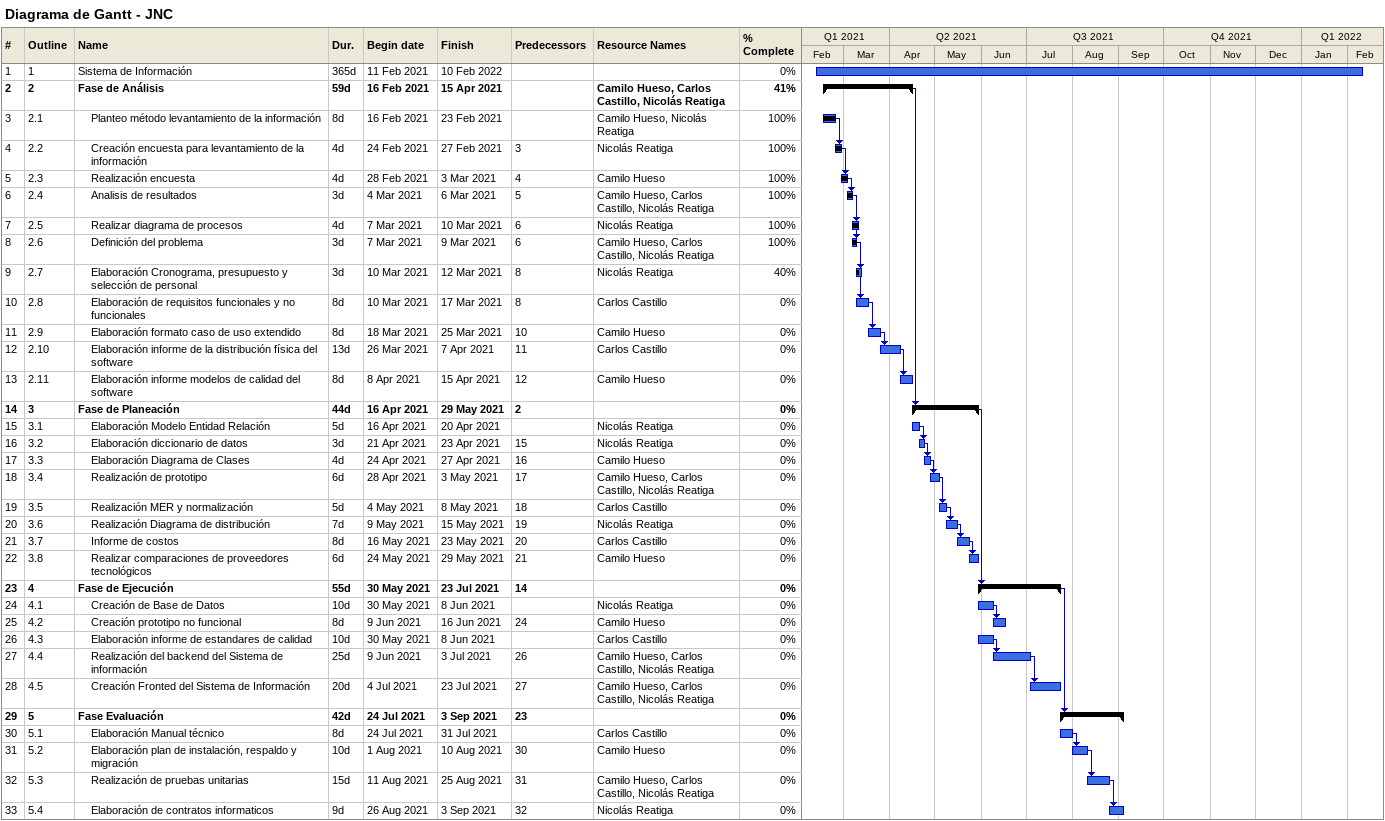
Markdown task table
Diagrama de Gantt - JNC

| ID | WBS | Task | Duration | Start | Finish | Predecessors | Resources | % complete |
|---|---|---|---|---|---|---|---|---|
| 1 | 1 | Sistema de Información | 365d | 2021-02-11 | 2022-02-10 |  |  | 0 |
| 2 | 2 | **Fase de Análisis** | 59d | 2021-02-16 | 2021-04-15 |  | Camilo Hueso, Carlos Castillo, Nicolás Reatiga | 41 |
| 3 | 2.1 | Planteo método levantamiento de la información | 8d | 2021-02-16 | 2021-02-23 |  | Camilo Hueso, Nicolás Reatiga | 100 |
| 4 | 2.2 | Creación encuesta para levantamiento de la información | 4d | 2021-02-24 | 2021-02-27 | 3 | Nicolás Reatiga | 100 |
| 5 | 2.3 | Realización encuesta | 4d | 2021-02-28 | 2021-03-03 | 4 | Camilo Hueso | 100 |
| 6 | 2.4 | Analisis de resultados | 3d | 2021-03-04 | 2021-03-06 | 5 | Camilo Hueso, Carlos Castillo, Nicolás Reatiga | 100 |
| 7 | 2.5 | Realizar diagrama de procesos | 4d | 2021-03-07 | 2021-03-10 | 6 | Nicolás Reatiga | 100 |
| 8 | 2.6 | Definición del problema | 3d | 2021-03-07 | 2021-03-09 | 6 | Camilo Hueso, Carlos Castillo, Nicolás Reatiga | 100 |
| 9 | 2.7 | Elaboración Cronograma, presupuesto y selección de personal | 3d | 2021-03-10 | 2021-03-12 | 8 | Nicolás Reatiga | 40 |
| 10 | 2.8 | Elaboración de requisitos funcionales y no funcionales | 8d | 2021-03-10 | 2021-03-17 | 8 | Carlos Castillo | 0 |
| 11 | 2.9 | Elaboración formato caso de uso extendido | 8d | 2021-03-18 | 2021-03-25 | 10 | Camilo Hueso | 0 |
| 12 | 2.10 | Elaboración informe de la distribución física del software | 13d | 2021-03-26 | 2021-04-07 | 11 | Carlos Castillo | 0 |
| 13 | 2.11 | Elaboración informe modelos de calidad del software | 8d | 2021-04-08 | 2021-04-15 | 12 | Camilo Hueso | 0 |
| 14 | 3 | **Fase de Planeación** | 44d | 2021-04-16 | 2021-05-29 | 2 |  | 0 |
| 15 | 3.1 | Elaboración Modelo Entidad Relación | 5d | 2021-04-16 | 2021-04-20 |  | Nicolás Reatiga | 0 |
| 16 | 3.2 | Elaboración diccionario de datos | 3d | 2021-04-21 | 2021-04-23 | 15 | Nicolás Reatiga | 0 |
| 17 | 3.3 | Elaboración Diagrama de Clases | 4d | 2021-04-24 | 2021-04-27 | 16 | Camilo Hueso | 0 |
| 18 | 3.4 | Realización de prototipo | 6d | 2021-04-28 | 2021-05-03 | 17 | Camilo Hueso, Carlos Castillo, Nicolás Reatiga | 0 |
| 19 | 3.5 | Realización MER y normalización | 5d | 2021-05-04 | 2021-05-08 | 18 | Carlos Castillo | 0 |
| 20 | 3.6 | Realización Diagrama de distribución | 7d | 2021-05-09 | 2021-05-15 | 19 | Nicolás Reatiga | 0 |
| 21 | 3.7 | Informe de costos | 8d | 2021-05-16 | 2021-05-23 | 20 | Carlos Castillo | 0 |
| 22 | 3.8 | Realizar comparaciones de proveedores tecnológicos | 6d | 2021-05-24 | 2021-05-29 | 21 | Camilo Hueso | 0 |
| 23 | 4 | **Fase de Ejecución** | 55d | 2021-05-30 | 2021-07-23 | 14 |  | 0 |
| 24 | 4.1 | Creación de Base de Datos | 10d | 2021-05-30 | 2021-06-08 |  | Nicolás Reatiga | 0 |
| 25 | 4.2 | Creación prototipo no funcional | 8d | 2021-06-09 | 2021-06-16 | 24 | Camilo Hueso | 0 |
| 26 | 4.3 | Elaboración informe de estandares de calidad | 10d | 2021-05-30 | 2021-06-08 |  | Carlos Castillo | 0 |
| 27 | 4.4 | Realización del backend del Sistema de información | 25d | 2021-06-09 | 2021-07-03 | 26 | Camilo Hueso, Carlos Castillo, Nicolás Reatiga | 0 |
| 28 | 4.5 | Creación Fronted del Sistema de Información | 20d | 2021-07-04 | 2021-07-23 | 27 | Camilo Hueso, Carlos Castillo, Nicolás Reatiga | 0 |
| 29 | 5 | **Fase Evaluación** | 42d | 2021-07-24 | 2021-09-03 | 23 |  | 0 |
| 30 | 5.1 | Elaboración Manual técnico | 8d | 2021-07-24 | 2021-07-31 |  | Carlos Castillo | 0 |
| 31 | 5.2 | Elaboración plan de instalación, respaldo y migración | 10d | 2021-08-01 | 2021-08-10 | 30 | Camilo Hueso | 0 |
| 32 | 5.3 | Realización de pruebas unitarias | 15d | 2021-08-11 | 2021-08-25 | 31 | Camilo Hueso, Carlos Castillo, Nicolás Reatiga | 0 |
| 33 | 5.4 | Elaboración de contratos informaticos | 9d | 2021-08-26 | 2021-09-03 | 32 | Nicolás Reatiga | 0 |
